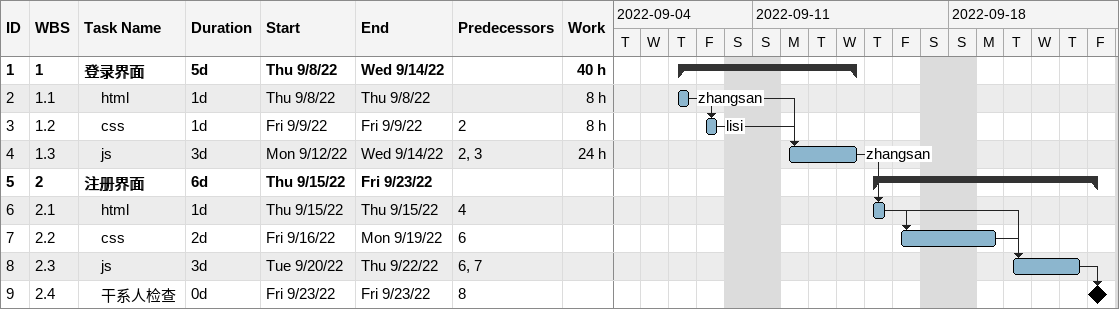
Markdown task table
| ID | WBS | Task | Duration | Start | Finish | Predecessors | Resources | Work (h) |
|---|---|---|---|---|---|---|---|---|
| 1 | 1 | **登录界面** | 5d | 2022-09-08 | 2022-09-14 |  |  | 40 |
| 2 | 1.1 | html | 1d | 2022-09-08 | 2022-09-08 |  | zhangsan | 8 |
| 3 | 1.2 | css | 1d | 2022-09-09 | 2022-09-09 | 2 | lisi | 8 |
| 4 | 1.3 | js | 3d | 2022-09-12 | 2022-09-14 | 2, 3 | zhangsan | 24 |
| 5 | 2 | **注册界面** | 6d | 2022-09-15 | 2022-09-23 |  |  |  |
| 6 | 2.1 | html | 1d | 2022-09-15 | 2022-09-15 | 4 |  |  |
| 7 | 2.2 | css | 2d | 2022-09-16 | 2022-09-19 | 6 |  |  |
| 8 | 2.3 | js | 3d | 2022-09-20 | 2022-09-22 | 6, 7 |  |  |
| 9 | 2.4 | 干系人检查 | 0d | 2022-09-23 | 2022-09-23 | 8 |  |  |
